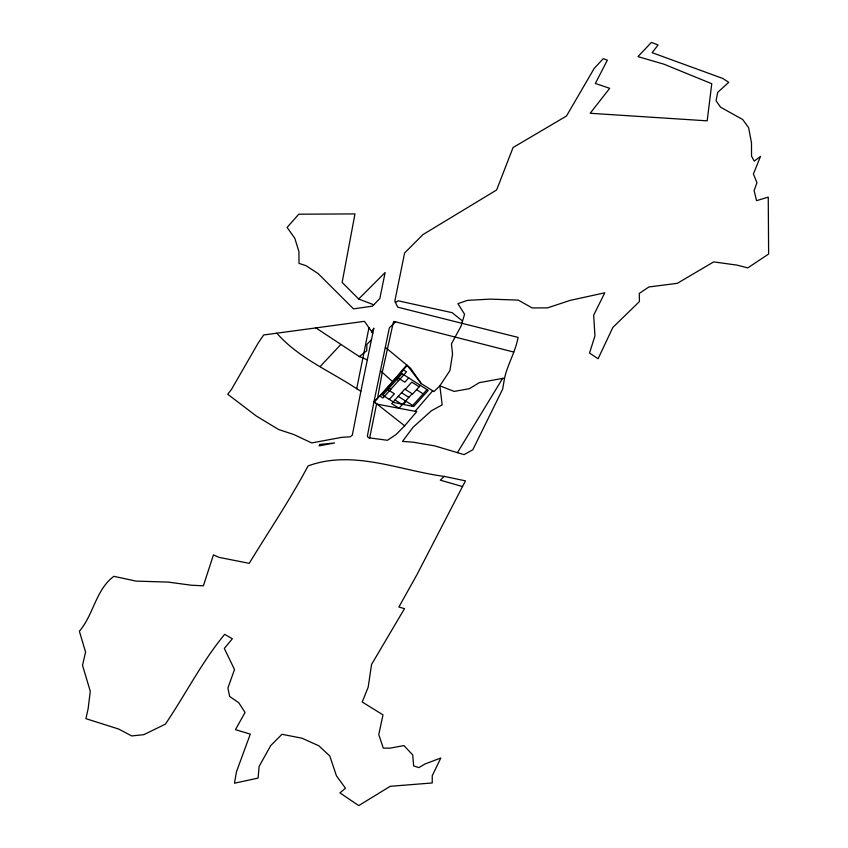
<?xml version="1.0" encoding="UTF-8"?>
<svg xmlns="http://www.w3.org/2000/svg" width="848" height="848" viewBox="0 0 848 848"><rect width="100%" height="100%" fill="white"/><g stroke="black" fill="none" stroke-linecap="round" stroke-linejoin="round"><path stroke-width="1.27" d="M504.571 378.038L502.631 389.179L472.813 449.769L464.068 454.634L434.695 445.868L413.347 442.211L402.503 441.395L413.124 427.212L431.356 410.803L442.168 404.867L439.868 385.84L449.906 370.587L452.556 353.945L451.443 343.864L461.058 326.088L464.577 314.237L457.909 303.658L467.46 300.372L489.996 299.132L518.266 300.107L532.184 307.941L547.554 307.856L570.142 300.393L604.794 292.804L593.664 315.17L594.967 335.797L589.54 353.065L598.105 358.736L612.86 327.423L639.445 301.538L639.244 293.482L648.868 286.974L677.361 283.306L713.687 261.894L737.103 265.138L747.756 267.894L768.627 254.04L768.246 197.118L756.554 200.669L754.116 190.588L756.957 182.67L753.406 173.957L760.518 156.392L754.264 161.131L751.54 156.191L751.498 142.973L748.625 127.698L742.678 119.504L720.524 107.177L716.051 100.689L717.726 92.315L728.771 82.341L722.75 78.44L652.133 52.693L658.09 44.986L651.391 42.4L637.982 56.625L663.952 64.194L711.769 83.729L707.179 120.84L590.166 113.272L609.701 88.309L595.349 83.486L607.348 60.155L603.288 58.66L594.257 68.317L566.485 116.017L513.061 147.531L496.642 189.963L422.887 234.642L404.602 252.98L394.808 301.188L397.733 307.177L518.064 337.398C515.573 351.591 507.666 364.184 504.571 378.038L479.279 382.66L469.442 388.67L454.178 391.416L439.868 385.84L433.943 391.575L421.244 383.603L407.231 365.414L374.307 401.952L404.676 425.823L416.76 411.609L376.576 404.04L373.989 401.666L389.37 327.752L395.73 321.88L513.782 352.068M360.877 391.278L352.323 435.151L350.224 436.826L341.596 437.367L311.725 442.932L293.927 434.579L278.621 429.523L256.382 416.071L227.709 394.246L231.493 389.402L258.046 343.281L263.664 334.971L364.46 321.328L372.781 333.243L360.877 391.278L356.701 388.713C329.681 370.873 298.538 358.015 276.798 333.179M368.954 327.752L356.701 388.713M395.73 321.88L393.684 321.424L392.847 324.53L382.268 372.293L377.508 398.39L373.989 401.666L367.375 436.148L368.445 437.854L369.675 437.928L376.576 404.04M457.422 452.652L502.663 378.346M421.244 383.603L410.517 368.17L406.711 364.979L392.624 381.621L380.487 370.788M415.107 411.301L432.692 390.79M389.306 399.419L394.373 393.801L387.759 389.582M408.704 377.901L404.846 382.183L398.231 377.964M405.27 389.38L411.821 382.109L419.135 386.773M412.117 393.737L399.016 408.27L391.702 403.606L404.803 389.073L412.584 394.044L420.407 385.363M403.235 404.411L406.075 401.263L412.7 405.503M412.054 406.224L427.042 389.592M320.173 366.527L340.726 344.585M371.488 339.624L366.919 344.415L366.718 350.796L359.298 356.552L315.763 327.805M373.777 304.803L379.84 298.507L385.13 272.505L358.683 299.026L342.147 282.416L354.973 213.908L298.772 214.205L287.101 227.423L294.807 238.299L298.909 251.538L299.026 263.378L306.107 265.721L318.106 273.575L353.51 308.873L372.463 306.16L373.777 304.803L358.683 299.026M404.676 425.823L396.111 434.494L387.451 440.282L369.675 437.928M395.422 302.482L398.178 300.828L452.111 312.658L462.563 321.042M444.214 476.428C399.525 470.407 352.938 449.419 308.057 465.934C290.249 499.472 268.975 530.996 249.206 563.326L218.985 557.359L213.442 554.878L203.393 585.798L191.425 585.237L168.222 582.099L136.009 581.103L113.865 576.322C95.707 589.742 93.693 614.524 79.373 631.272L85.584 652.08L82.521 665.351L90.28 691.279L88.139 708.705L85.924 718.669L118.731 729.068L131.673 735.937L143.821 734.675L165.402 724.128C185.489 694.427 201.782 662.076 224.667 634.336L232.341 638.777L224.317 648.413L234.504 669.57L227.9 688.014L229.681 696.473L238.754 702.727L245.061 712.468L235.437 729.651L250.298 734.114L236.507 771.638L234.472 783.202L258.089 778.082L259.117 766.401L270.692 745.636L281.939 734.294L301.994 738.205L318.806 745.774L329.798 756.003L336.433 775.793L345.475 788.258L339.931 792.901L358.746 805.6L390.207 786.308L432.236 782.969L432.247 775.697L440.801 758.006L424.901 764.027L418.838 767.62L413.644 765.903L412.722 754.943L403.934 745.572L389.985 748.159L383.307 748.127L378.759 734.622L382.999 714.864L362.223 701.996L368.17 687.187L371.572 664.419L404.507 608.62L398.889 607.03L416.93 574.69L465.457 480.858L444.235 476.385L440.292 480.169L462.51 486.551M359.298 356.552L367.332 359.849M416.548 389.645L423.184 393.875M395.719 378.706L398.645 380.572M401.528 392.709L408.842 397.373M387.865 387.419L390.79 389.285M398.253 396.345L405.567 401.009M394.977 399.97L402.291 404.634M406.711 364.979L385.374 347.341M373.788 328.314L372.781 333.243L371.7 331.685L373.788 328.314M319.908 444.426L319.113 445.889L334.525 442.985L319.908 444.426M403.584 369.993L380.01 396.143L382.936 398.009L406.51 371.859L403.584 369.993M402.09 373.682L382.692 395.2L394.214 402.556L413.654 406.552L428.24 390.366L402.09 373.682"/></g></svg>
